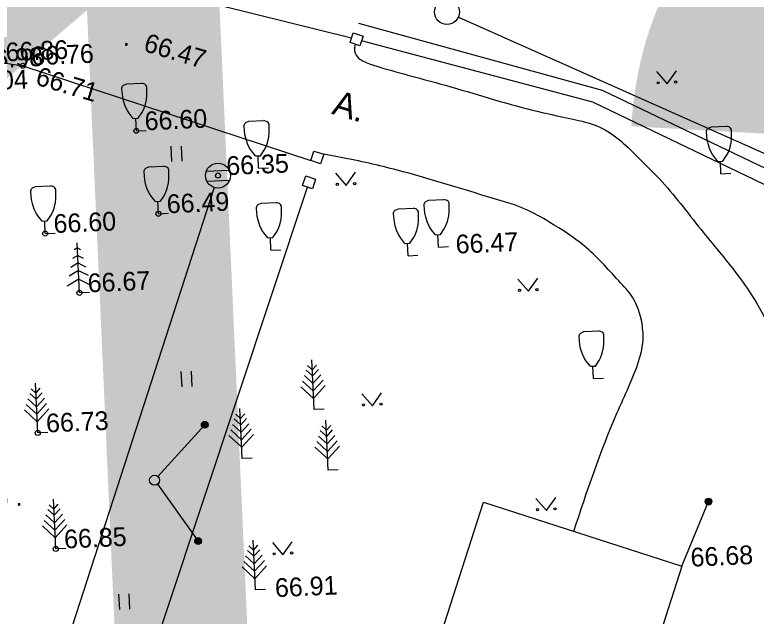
# Model space of a CAD drawing. Extents: x 640925 to 641186, y 6454941 to 6455202.
# Drawn here: x 641089.12 to 641118.84, y 6455065.43 to 6455089.53 of the extents above; entities that cross this region are included whole.
import ezdxf

# ---------------------------------------------------------------- set-up
doc = ezdxf.new("R2010")
doc.units = 0
for name, color, linetype in [('Level 1', 7, 'Continuous'), ('Level 10', 7, 'Continuous'), ('Level 13', 7, 'Continuous'), ('Level 15', 7, 'Continuous'), ('Level 23', 7, 'Continuous'), ('Level 24', 7, 'Continuous'), ('Level 28', 7, 'Continuous'), ('Level 30', 7, 'Continuous'), ('Level 41', 7, 'Continuous'), ('Level 5', 7, 'Continuous'), ('Level 54', 7, 'Continuous'), ('Level 56', 7, 'Continuous'), ('Level 58', 7, 'Continuous'), ('Level 59', 7, 'Continuous'), ('Level 63', 7, 'Continuous')]:
    doc.layers.add(name, color=color, linetype=linetype)

msp = doc.modelspace()

# ---------------------------------------------------------------- linework, layer by layer
at = {"layer": 'Level 1'}
for p, q in [((641104.022, 6455057.948), (641107.906, 6455069.995)), ((641107.906, 6455069.995), (641115.863, 6455067.431)), ((641115.863, 6455067.431), (641114.91, 6455064.475))]:
    msp.add_line(p, q, dxfattribs=at)
at = {"layer": 'Level 10'}
for p, q in [((641112.678, 6455086.498), (641102.908, 6455089.176)), ((641093.606, 6455086.763), (641094.205, 6455086.79)), ((641126.29, 6455079.963), (641112.678, 6455086.498)), ((641093.868, 6455085.373), (641094.068, 6455085.382)), ((641093.991, 6455084.878), (641093.968, 6455085.378)), ((641098.507, 6455085.262), (641099.107, 6455085.288)), ((641117.045, 6455085.043), (641117.645, 6455085.07)), ((641093.991, 6455084.878), (641094.39, 6455084.896)), ((641093.991, 6455084.878), (641093.991, 6455084.878)), ((641098.77, 6455083.872), (641098.969, 6455083.881)), ((641098.892, 6455083.377), (641098.87, 6455083.877)), ((641117.308, 6455083.653), (641117.507, 6455083.662)), ((641117.43, 6455083.158), (641117.408, 6455083.658)), ((641094.49, 6455083.439), (641095.09, 6455083.465)), ((641098.892, 6455083.377), (641099.292, 6455083.395)), ((641117.43, 6455083.158), (641117.829, 6455083.176)), ((641089.954, 6455082.647), (641090.553, 6455082.674)), ((641094.753, 6455082.049), (641094.953, 6455082.058)), ((641094.875, 6455081.554), (641094.853, 6455082.054)), ((641105.723, 6455082.104), (641106.322, 6455082.131)), ((641099.002, 6455081.976), (641099.602, 6455082.003)), ((641104.498, 6455081.755), (641105.097, 6455081.782)), ((641094.875, 6455081.554), (641095.275, 6455081.572)), ((641094.875, 6455081.554), (641094.875, 6455081.554)), ((641090.216, 6455081.257), (641090.416, 6455081.266)), ((641090.338, 6455080.762), (641090.316, 6455081.262)), ((641090.338, 6455080.762), (641090.738, 6455080.78)), ((641090.338, 6455080.762), (641090.338, 6455080.762)), ((641099.265, 6455080.587), (641099.465, 6455080.596)), ((641099.387, 6455080.092), (641099.365, 6455080.591)), ((641105.985, 6455080.715), (641106.185, 6455080.724)), ((641106.108, 6455080.22), (641106.085, 6455080.719)), ((641091.707, 6455078.384), (641091.618, 6455080.382)), ((641104.76, 6455080.366), (641104.96, 6455080.375)), ((641104.883, 6455079.871), (641104.86, 6455080.37)), ((641091.627, 6455080.182), (641091.504, 6455080.107)), ((641091.627, 6455080.182), (641091.755, 6455080.118)), ((641099.387, 6455080.092), (641099.787, 6455080.11)), ((641106.108, 6455080.22), (641106.507, 6455080.238)), ((641091.64, 6455079.883), (641091.434, 6455079.756)), ((641091.64, 6455079.883), (641091.857, 6455079.775)), ((641104.883, 6455079.871), (641105.282, 6455079.889)), ((641091.653, 6455079.583), (641091.363, 6455079.404)), ((641091.653, 6455079.583), (641091.958, 6455079.431)), ((641091.667, 6455079.283), (641091.293, 6455079.053)), ((641091.667, 6455079.283), (641092.06, 6455079.088)), ((641091.682, 6455078.934), (641091.219, 6455078.649)), ((641091.682, 6455078.934), (641092.169, 6455078.691)), ((641092.107, 6455078.402), (641091.707, 6455078.384)), ((641091.707, 6455078.384), (641091.707, 6455078.384)), ((641111.933, 6455076.83), (641112.533, 6455076.857)), ((641101.118, 6455073.705), (641101.029, 6455075.702)), ((641101.058, 6455075.053), (641100.798, 6455075.29)), ((641101.047, 6455075.303), (641100.858, 6455075.476)), ((641101.047, 6455075.303), (641101.22, 6455075.492)), ((641101.058, 6455075.053), (641101.295, 6455075.313)), ((641112.196, 6455075.44), (641112.395, 6455075.449)), ((641112.318, 6455074.945), (641112.296, 6455075.445)), ((641101.071, 6455074.753), (641100.727, 6455075.068)), ((641101.071, 6455074.753), (641101.386, 6455075.098)), ((641112.318, 6455074.945), (641112.717, 6455074.963)), ((641090.037, 6455072.771), (641089.947, 6455074.768)), ((641101.098, 6455074.154), (641100.585, 6455074.623)), ((641101.085, 6455074.454), (641100.656, 6455074.846)), ((641101.085, 6455074.454), (641101.477, 6455074.882)), ((641101.098, 6455074.154), (641101.568, 6455074.667)), ((641089.976, 6455074.119), (641089.717, 6455074.356)), ((641089.965, 6455074.369), (641089.776, 6455074.542)), ((641089.965, 6455074.369), (641090.138, 6455074.558)), ((641089.976, 6455074.119), (641090.214, 6455074.379)), ((641089.99, 6455073.82), (641089.646, 6455074.134)), ((641089.99, 6455073.82), (641090.304, 6455074.164)), ((641090.003, 6455073.52), (641089.574, 6455073.912)), ((641090.003, 6455073.52), (641090.395, 6455073.949)), ((641090.017, 6455073.22), (641090.486, 6455073.734)), ((641098.235, 6455071.746), (641098.146, 6455073.744)), ((641090.017, 6455073.22), (641089.503, 6455073.69)), ((641098.164, 6455073.345), (641097.975, 6455073.517)), ((641098.164, 6455073.345), (641098.337, 6455073.534)), ((641101.518, 6455073.722), (641101.118, 6455073.705)), ((641098.175, 6455073.095), (641097.915, 6455073.332)), ((641098.175, 6455073.095), (641098.412, 6455073.354)), ((641098.188, 6455072.795), (641098.503, 6455073.139)), ((641101.684, 6455071.28), (641101.594, 6455073.278)), ((641098.202, 6455072.496), (641097.773, 6455072.888)), ((641098.188, 6455072.795), (641097.844, 6455073.11)), ((641098.202, 6455072.496), (641098.594, 6455072.924)), ((641101.624, 6455072.629), (641101.364, 6455072.866)), ((641101.612, 6455072.878), (641101.423, 6455073.051)), ((641101.612, 6455072.878), (641101.785, 6455073.067)), ((641101.624, 6455072.629), (641101.861, 6455072.888)), ((641090.436, 6455072.789), (641090.037, 6455072.771)), ((641090.037, 6455072.771), (641090.037, 6455072.771)), ((641098.215, 6455072.196), (641097.702, 6455072.665)), ((641098.215, 6455072.196), (641098.685, 6455072.709)), ((641101.637, 6455072.329), (641101.293, 6455072.644)), ((641101.637, 6455072.329), (641101.952, 6455072.673)), ((641101.65, 6455072.029), (641101.222, 6455072.421)), ((641101.65, 6455072.029), (641102.042, 6455072.458)), ((641101.664, 6455071.73), (641102.133, 6455072.243)), ((641101.664, 6455071.73), (641101.15, 6455072.199)), ((641098.635, 6455071.764), (641098.235, 6455071.746)), ((641102.084, 6455071.298), (641101.684, 6455071.28)), ((641090.688, 6455069.72), (641090.499, 6455069.893)), ((641090.759, 6455068.122), (641090.67, 6455070.12)), ((641090.688, 6455069.72), (641090.861, 6455069.909)), ((641090.699, 6455069.47), (641090.439, 6455069.708)), ((641090.699, 6455069.47), (641090.936, 6455069.73)), ((641090.712, 6455069.171), (641090.368, 6455069.485)), ((641090.712, 6455069.171), (641091.027, 6455069.515)), ((641090.726, 6455068.871), (641091.118, 6455069.3)), ((641090.739, 6455068.571), (641090.226, 6455069.041)), ((641090.726, 6455068.871), (641090.297, 6455069.263)), ((641090.739, 6455068.571), (641091.209, 6455069.085)), ((641098.765, 6455066.479), (641098.676, 6455068.477)), ((641091.159, 6455068.14), (641090.759, 6455068.122)), ((641090.759, 6455068.122), (641090.759, 6455068.122)), ((641098.693, 6455068.077), (641098.504, 6455068.25)), ((641098.693, 6455068.077), (641098.866, 6455068.266)), ((641098.705, 6455067.827), (641098.942, 6455068.087)), ((641098.718, 6455067.528), (641098.374, 6455067.842)), ((641098.705, 6455067.827), (641098.445, 6455068.065)), ((641098.718, 6455067.528), (641099.033, 6455067.872)), ((641098.731, 6455067.228), (641098.303, 6455067.62)), ((641098.731, 6455067.228), (641099.123, 6455067.657)), ((641098.745, 6455066.928), (641098.232, 6455067.398)), ((641098.745, 6455066.928), (641099.214, 6455067.442)), ((641099.165, 6455066.497), (641098.765, 6455066.479))]:
    msp.add_line(p, q, dxfattribs=at)
for points in [[(641093.868, 6455085.373), (641093.701, 6455085.579), (641093.631, 6455085.688), (641093.546, 6455085.859), (641093.475, 6455086.082), (641093.444, 6455086.237), (641093.415, 6455086.554), (641093.415, 6455086.596), (641093.442, 6455086.669), (641093.48, 6455086.707), (641093.606, 6455086.763)], [(641094.068, 6455085.382), (641094.217, 6455085.602), (641094.276, 6455085.717), (641094.345, 6455085.895), (641094.397, 6455086.123), (641094.413, 6455086.28), (641094.414, 6455086.599), (641094.41, 6455086.64), (641094.377, 6455086.71), (641094.335, 6455086.746), (641094.205, 6455086.79)], [(641098.77, 6455083.872), (641098.602, 6455084.078), (641098.533, 6455084.187), (641098.448, 6455084.358), (641098.376, 6455084.58), (641098.346, 6455084.735), (641098.316, 6455085.053), (641098.317, 6455085.095), (641098.343, 6455085.167), (641098.382, 6455085.206), (641098.507, 6455085.262)], [(641098.969, 6455083.881), (641099.118, 6455084.101), (641099.178, 6455084.215), (641099.247, 6455084.394), (641099.298, 6455084.622), (641099.315, 6455084.779), (641099.315, 6455085.098), (641099.311, 6455085.139), (641099.279, 6455085.209), (641099.237, 6455085.244), (641099.107, 6455085.288)], [(641117.308, 6455083.653), (641117.14, 6455083.859), (641117.07, 6455083.968), (641116.986, 6455084.139), (641116.914, 6455084.362), (641116.884, 6455084.517), (641116.854, 6455084.834), (641116.855, 6455084.876), (641116.881, 6455084.949), (641116.92, 6455084.987), (641117.045, 6455085.043)], [(641117.507, 6455083.662), (641117.656, 6455083.882), (641117.716, 6455083.997), (641117.785, 6455084.175), (641117.836, 6455084.403), (641117.853, 6455084.56), (641117.853, 6455084.879), (641117.849, 6455084.92), (641117.817, 6455084.99), (641117.775, 6455085.026), (641117.645, 6455085.07)], [(641094.753, 6455082.049), (641094.585, 6455082.255), (641094.516, 6455082.363), (641094.431, 6455082.535), (641094.36, 6455082.757), (641094.329, 6455082.912), (641094.3, 6455083.23), (641094.3, 6455083.271), (641094.326, 6455083.344), (641094.365, 6455083.383), (641094.49, 6455083.439)], [(641094.953, 6455082.058), (641095.101, 6455082.278), (641095.161, 6455082.392), (641095.23, 6455082.571), (641095.281, 6455082.799), (641095.298, 6455082.956), (641095.299, 6455083.275), (641095.295, 6455083.316), (641095.262, 6455083.386), (641095.22, 6455083.421), (641095.09, 6455083.465)], [(641090.216, 6455081.257), (641090.048, 6455081.463), (641089.979, 6455081.572), (641089.894, 6455081.743), (641089.823, 6455081.966), (641089.792, 6455082.12), (641089.763, 6455082.438), (641089.763, 6455082.48), (641089.79, 6455082.552), (641089.828, 6455082.591), (641089.954, 6455082.647)], [(641090.416, 6455081.266), (641090.565, 6455081.486), (641090.624, 6455081.601), (641090.693, 6455081.779), (641090.744, 6455082.007), (641090.761, 6455082.164), (641090.762, 6455082.483), (641090.758, 6455082.524), (641090.725, 6455082.594), (641090.683, 6455082.63), (641090.553, 6455082.674)], [(641105.985, 6455080.715), (641105.818, 6455080.92), (641105.748, 6455081.029), (641105.663, 6455081.201), (641105.592, 6455081.423), (641105.561, 6455081.578), (641105.532, 6455081.896), (641105.532, 6455081.937), (641105.559, 6455082.01), (641105.597, 6455082.049), (641105.723, 6455082.104)], [(641106.185, 6455080.724), (641106.334, 6455080.944), (641106.393, 6455081.058), (641106.462, 6455081.237), (641106.514, 6455081.464), (641106.53, 6455081.621), (641106.531, 6455081.94), (641106.527, 6455081.982), (641106.494, 6455082.052), (641106.452, 6455082.087), (641106.322, 6455082.131)], [(641099.265, 6455080.587), (641099.097, 6455080.793), (641099.028, 6455080.901), (641098.943, 6455081.073), (641098.871, 6455081.295), (641098.841, 6455081.45), (641098.812, 6455081.768), (641098.812, 6455081.809), (641098.838, 6455081.882), (641098.877, 6455081.921), (641099.002, 6455081.976)], [(641099.465, 6455080.596), (641099.613, 6455080.816), (641099.673, 6455080.93), (641099.742, 6455081.109), (641099.793, 6455081.337), (641099.81, 6455081.493), (641099.81, 6455081.812), (641099.807, 6455081.854), (641099.774, 6455081.924), (641099.732, 6455081.959), (641099.602, 6455082.003)], [(641104.76, 6455080.366), (641104.593, 6455080.572), (641104.523, 6455080.68), (641104.438, 6455080.852), (641104.367, 6455081.074), (641104.336, 6455081.229), (641104.307, 6455081.547), (641104.307, 6455081.588), (641104.334, 6455081.661), (641104.372, 6455081.7), (641104.498, 6455081.755)], [(641104.96, 6455080.375), (641105.109, 6455080.595), (641105.168, 6455080.709), (641105.237, 6455080.888), (641105.289, 6455081.116), (641105.305, 6455081.272), (641105.306, 6455081.591), (641105.302, 6455081.633), (641105.269, 6455081.703), (641105.227, 6455081.738), (641105.097, 6455081.782)], [(641112.196, 6455075.44), (641112.028, 6455075.646), (641111.958, 6455075.755), (641111.874, 6455075.926), (641111.802, 6455076.149), (641111.772, 6455076.303), (641111.742, 6455076.621), (641111.743, 6455076.663), (641111.769, 6455076.735), (641111.808, 6455076.774), (641111.933, 6455076.83)], [(641112.395, 6455075.449), (641112.544, 6455075.669), (641112.604, 6455075.784), (641112.673, 6455075.962), (641112.724, 6455076.19), (641112.741, 6455076.347), (641112.741, 6455076.666), (641112.737, 6455076.707), (641112.705, 6455076.777), (641112.663, 6455076.813), (641112.533, 6455076.857)]]:
    msp.add_lwpolyline(points, dxfattribs=at)
at = {"layer": 'Level 13'}
for p, q in [((641094.855, 6455071.023), (641096.735, 6455073.098)), ((641094.838, 6455070.712), (641096.467, 6455068.435)), ((641115.863, 6455067.431), (641116.932, 6455070.018))]:
    msp.add_line(p, q, dxfattribs=at)
for centre, radius in [((641096.735, 6455073.098), 0.136), ((641096.735, 6455073.098), 0.121), ((641096.735, 6455073.098), 0.107), ((641096.735, 6455073.098), 0.0902), ((641096.735, 6455073.098), 0.0749), ((641096.735, 6455073.098), 0.0616), ((641096.735, 6455073.098), 0.0467), ((641096.735, 6455073.098), 0.0343), ((641096.735, 6455073.098), 0.0209), ((641096.735, 6455073.098), 0.0112), ((641094.721, 6455070.875), 0.2), ((641116.932, 6455070.018), 0.136), ((641116.932, 6455070.018), 0.121), ((641116.932, 6455070.018), 0.107), ((641116.932, 6455070.018), 0.0902), ((641116.932, 6455070.018), 0.0749), ((641116.932, 6455070.018), 0.0616), ((641116.932, 6455070.018), 0.0467), ((641116.932, 6455070.018), 0.0343), ((641116.932, 6455070.018), 0.0209), ((641116.932, 6455070.018), 0.0112), ((641096.467, 6455068.435), 0.136), ((641096.467, 6455068.435), 0.121), ((641096.467, 6455068.435), 0.107), ((641096.467, 6455068.435), 0.0902), ((641096.467, 6455068.435), 0.0749), ((641096.467, 6455068.435), 0.0616), ((641096.467, 6455068.435), 0.0467), ((641096.467, 6455068.435), 0.0343), ((641096.467, 6455068.435), 0.0209), ((641096.467, 6455068.435), 0.0112)]:
    msp.add_circle(centre, radius, dxfattribs=at)
at = {"layer": 'Level 15'}
msp.add_lwpolyline([(641106.903, 6455089.435), (641126.958, 6455080.515)], dxfattribs=at)
at = {"layer": 'Level 23'}
msp.add_lwpolyline([(641097.114, 6455082.607), (641090.071, 6455060.863)], dxfattribs=at)
at = {"layer": 'Level 24'}
for p, q in [((641096.797, 6455083.264), (641097.713, 6455083.305)), ((641097.264, 6455083.084), (641097.264, 6455083.084)), ((641096.815, 6455082.864), (641097.73, 6455082.905))]:
    msp.add_line(p, q, dxfattribs=at)
msp.add_circle((641097.264, 6455083.084), 0.5, dxfattribs=at)
at = {"layer": 'Level 28'}
for points in [[(641102.687, 6455088.802), (641103.083, 6455088.671), (641102.955, 6455088.286), (641102.56, 6455088.417)], [(641101.113, 6455084.068), (641101.509, 6455083.937), (641101.381, 6455083.552), (641100.986, 6455083.683)], [(641100.782, 6455083.073), (641101.178, 6455082.942), (641101.05, 6455082.557), (641100.655, 6455082.688)]]:
    msp.add_lwpolyline(points, close=True, dxfattribs=at)
for points in [[(641126.343, 6455079.274), (641112.291, 6455086.03), (641103.019, 6455088.479)], [(641091.014, 6455053.034), (641100.853, 6455082.622)]]:
    msp.add_lwpolyline(points, dxfattribs=at)
at = {"layer": 'Level 30'}
for p, q in [((641090.531, 6455091.599), (641102.624, 6455088.609)), ((641089.442, 6455087.483), (641089.442, 6455087.483)), ((641089.442, 6455087.483), (641100.986, 6455083.683))]:
    msp.add_line(p, q, dxfattribs=at)
msp.add_lwpolyline([(641081.109, 6455055.643), (641080.733, 6455056.617), (641080.562, 6455057.798), (641082.592, 6455067.776), (641086.798, 6455086.451), (641087.409, 6455087.35), (641088.414, 6455087.64), (641089.442, 6455087.483)], dxfattribs=at)
for points in [[(641102.758, 6455088.351), (641102.738, 6455088.08), (641102.918, 6455087.779), (641103.089, 6455087.668), (641103.597, 6455087.477), (641106.164, 6455086.765), (641109.679, 6455085.757), (641111.241, 6455085.399), (641112.226, 6455085.157), (641113.101, 6455084.721), (641113.894, 6455084.019), (641114.96, 6455082.954), (641116.62, 6455080.935), (641118.08, 6455079.122), (641119.231, 6455077.294), (641119.84, 6455075.832), (641120.52, 6455073.912), (641120.772, 6455072.544), (641120.799, 6455071.927), (641120.771, 6455070.962), (641120.523, 6455069.595), (641120.271, 6455068.324), (641118.755, 6455063.236)], [(641111.528, 6455068.828), (641113.261, 6455073.564), (641113.736, 6455074.632), (641114.141, 6455075.673), (641114.299, 6455076.393), (641114.265, 6455077.152), (641113.885, 6455078.206), (641113.332, 6455078.87), (641111.943, 6455080.271), (641110.57, 6455081.209), (641109.547, 6455081.757), (641108.485, 6455082.114), (641104.872, 6455083.189), (641102.613, 6455083.73), (641101.509, 6455083.937)]]:
    msp.add_spline(points, degree=3, dxfattribs=at)
at = {"layer": 'Level 41'}
for p, q in [((641114.845, 6455087.249), (641115.27, 6455086.763)), ((641115.27, 6455086.763), (641115.644, 6455087.285)), ((641095.378, 6455084.262), (641095.405, 6455083.642)), ((641095.783, 6455084.269), (641095.81, 6455083.66)), ((641101.979, 6455083.178), (641102.404, 6455082.692)), ((641102.404, 6455082.692), (641102.778, 6455083.214)), ((641109.287, 6455078.932), (641109.712, 6455078.446)), ((641109.712, 6455078.446), (641110.086, 6455078.968)), ((641095.781, 6455075.236), (641095.809, 6455074.616)), ((641096.187, 6455075.243), (641096.214, 6455074.635)), ((641103.028, 6455074.34), (641103.453, 6455073.853)), ((641103.453, 6455073.853), (641103.827, 6455074.376)), ((641110.432, 6455069.658), (641110.806, 6455070.18)), ((641110.007, 6455070.144), (641110.432, 6455069.658)), ((641099.445, 6455068.375), (641099.87, 6455067.889)), ((641099.87, 6455067.889), (641100.244, 6455068.411)), ((641093.281, 6455066.311), (641093.309, 6455065.692)), ((641093.687, 6455066.318), (641093.714, 6455065.71))]:
    msp.add_line(p, q, dxfattribs=at)
for centre, radius in [((641114.915, 6455086.802), 0.0428), ((641115.614, 6455086.833), 0.0452), ((641102.049, 6455082.731), 0.0428), ((641102.748, 6455082.762), 0.0452), ((641109.357, 6455078.485), 0.0428), ((641110.056, 6455078.516), 0.0452), ((641103.098, 6455073.893), 0.0428), ((641103.797, 6455073.924), 0.0452), ((641110.077, 6455069.697), 0.0428), ((641110.776, 6455069.728), 0.0452), ((641099.515, 6455067.928), 0.0428), ((641100.214, 6455067.959), 0.0452)]:
    msp.add_circle(centre, radius, dxfattribs=at)
msp.add_spline([(641128.757, 6455073.794), (641129.224, 6455071.72), (641129.243, 6455070.578), (641129.152, 6455069.692), (641128.404, 6455068.156), (641127.507, 6455066.319), (641127.01, 6455065.741), (641126.162, 6455065.736), (641124.952, 6455065.78), (641124.165, 6455065.124), (641123.813, 6455064.226), (641122.807, 6455062.005), (641121.211, 6455058.994), (641120.142, 6455057.345), (641119.629, 6455055.689), (641119.029, 6455053.907), (641117.286, 6455051.281), (641116.126, 6455049.465), (641115.714, 6455048.466), (641115.589, 6455048.33), (641115.237, 6455048.183), (641107.972, 6455046.82)], degree=3, dxfattribs=at)
at = {"layer": 'Level 5'}
msp.add_circle((641106.446, 6455089.639), 0.5, dxfattribs=at)
at = {"layer": 'Level 54'}
for centre in [(641089.442, 6455087.483), (641093.991, 6455084.878), (641097.264, 6455083.084), (641094.875, 6455081.554), (641090.338, 6455080.762), (641091.707, 6455078.384), (641090.037, 6455072.771), (641090.759, 6455068.122)]:
    msp.add_circle(centre, 0.1, dxfattribs=at)

# ---------------------------------------------------------------- texts
at = {"layer": 'Level 56'}
msp.add_text('4G12', height=44.9955, rotation=2.5641, dxfattribs=at).set_placement((640998.478, 6455045.978))
at = {"layer": 'Level 58'}
msp.add_text('A.', height=0.9999, rotation=343.3471, dxfattribs=at).set_placement((641101.79, 6455085.567))
at = {"layer": 'Level 59'}
for s, rotation, p in [('.  66.47', 343.3471, (641093.439, 6455088.324)), ('66.71', 343.3471, (641089.905, 6455086.744)), ('66.47', 2.5641, (641106.81, 6455079.957)), ('66.55 .', 2.5641, (641086.371, 6455069.719)), ('66.68', 2.5641, (641116.228, 6455067.408)), ('66.91', 2.5641, (641099.564, 6455066.187))]:
    msp.add_text(s, height=0.7499, rotation=rotation, dxfattribs=at).set_placement(p)
at = {"layer": 'Level 63'}
for s, p in [('66.86', (641088.764, 6455087.656)), ('66.76', (641089.792, 6455087.499)), ('66.98', (641087.759, 6455087.366)), ('67.04', (641087.147, 6455086.467)), ('66.60', (641094.34, 6455084.894)), ('66.35', (641097.613, 6455083.1)), ('66.49', (641095.225, 6455081.57)), ('66.60', (641090.688, 6455080.778)), ('66.67', (641092.057, 6455078.4)), ('66.73', (641090.386, 6455072.786)), ('66.85', (641091.109, 6455068.137))]:
    msp.add_text(s, height=0.7499, rotation=2.5641, dxfattribs=at).set_placement(p)

doc.saveas('drawing.dxf')
